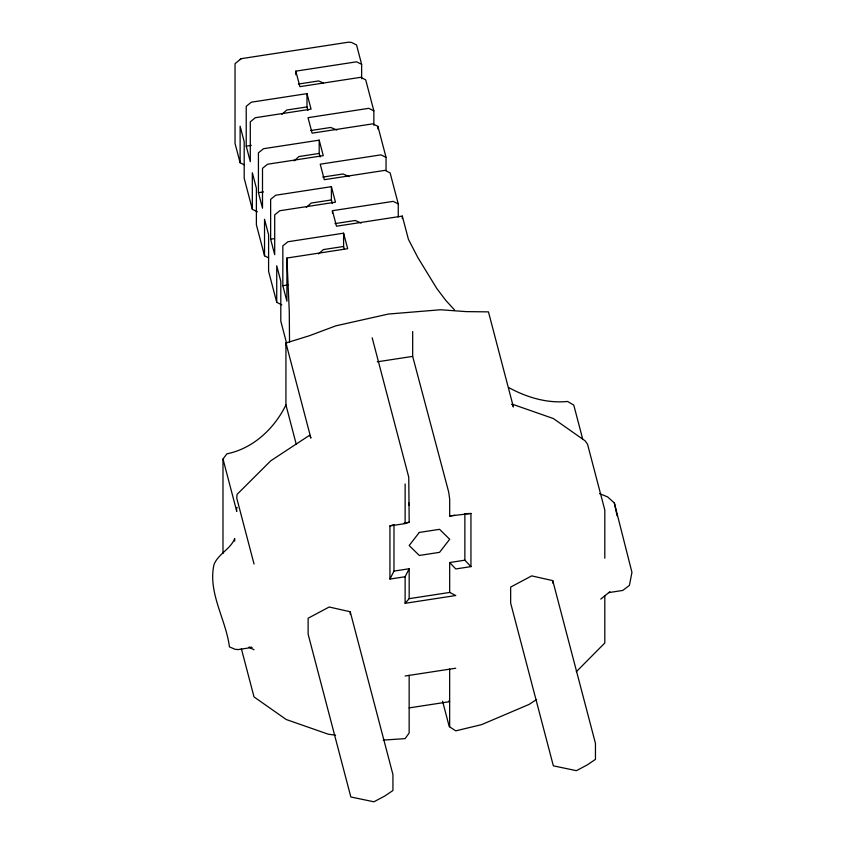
<?xml version="1.0" encoding="UTF-8"?>
<svg xmlns="http://www.w3.org/2000/svg" width="844" height="844" viewBox="0 0 844 844"><rect width="100%" height="100%" fill="white"/><g stroke="black" fill="none" stroke-linecap="round" stroke-linejoin="round"><path stroke-width="1.27" d="M222.985 553.485L222.995 458.988L226.909 453.829C253.158 448.523 274.437 428.541 285.926 404.93L285.937 343.002L309.526 335.69L335.743 325.868L388.356 314.052L440.568 309.759L466.152 311.615L488.454 311.869L513.405 406.977L512.392 404.223L511.643 404.445M234.706 541.12L234.706 538.504C230.486 549.317 218.332 553.748 214.007 564.53C207.677 592.678 225.981 619.433 229.431 646.884L235.202 649.321L238.124 649.585L252.082 647.432L248.969 647.2L254.023 649.753M244.169 164.802L240.118 162.765L240.129 126.22L244.19 141.729L244.19 178.274L252.324 209.28L257.388 211.833M246.226 146.16L246.237 106.302L251.301 102.198L306.994 93.631L311.056 109.14L255.363 117.706L250.299 121.8L250.299 161.668L246.226 146.16L251.29 145.379M252.324 209.28L252.324 172.746L256.397 188.244L256.386 224.789L264.531 255.806L268.582 257.842M258.433 192.675L258.433 152.817L263.497 148.713L319.19 140.157L323.263 155.655L267.569 164.221L262.505 168.325L262.495 208.183L258.433 192.675L263.497 191.904M264.531 255.806L264.531 219.261L268.603 234.769L268.592 271.304L276.726 302.321L281.791 304.863M270.639 239.2L270.639 199.332L275.703 195.228L331.397 186.672L335.469 202.18L279.775 210.736L274.711 214.84L274.701 254.698L270.639 239.2L274.427 238.609M276.726 302.321L276.737 265.776L280.799 281.284L280.799 321.153L286.58 343.181M282.835 285.715L282.846 245.847L287.909 241.753L343.603 233.187L347.665 248.695L286.907 258.032L286.907 301.224L282.835 285.715L287.899 284.934M295.822 74.778L295.822 71.149L356.579 61.812L361.643 64.355L361.643 78.714M307.923 110.501L306.984 106.924L306.994 93.631M320.129 157.016L319.19 153.439L319.19 140.157M332.336 203.541L331.397 199.954L331.397 186.672M332.43 213.121L332.43 210.705L393.188 201.368L398.252 203.91L398.252 216.961M344.225 248.864L343.603 246.48L343.603 233.187M350.218 614.21L350.228 611.752L329.181 607.015L308.134 618.219L308.123 634.171L350.84 796.979L373.924 801.8L384.843 795.987L392.935 790.511L392.935 774.56L350.228 611.752M373.85 125.228L373.85 110.88L365.716 79.864L360.652 77.321L299.894 86.658L295.822 71.149M377.912 128.995L377.912 126.378L372.858 123.836L312.101 133.173L308.028 117.675L368.786 108.327L373.85 110.88M386.046 170.446L386.056 157.395L377.912 126.378M389.939 579.068L389.949 525.918L393.99 524.588L393.979 571.093L389.939 579.068L405.131 576.737L409.171 568.761L393.979 571.093M402.324 218.67L402.324 216.096L336.503 226.213L332.43 210.705M405.12 603.312L409.171 598.66L449.673 592.435L455.749 595.526L405.12 603.312L405.131 576.737M389.949 525.918L405.131 523.586L405.141 483.939M409.161 675.263L409.15 733.025L405.099 738.627L383.187 740.104M409.171 598.66L409.171 568.761M405.131 523.586L409.182 522.257L408.76 477.24L372.172 337.779M470.941 566.619L464.865 560.194L449.673 562.537L455.76 568.951L470.941 566.619L470.952 513.468L449.683 516.022L449.683 499.142L448.67 491.989L412.674 356.379L412.684 331.544M449.652 726.8L449.662 669.039M449.673 592.435L449.673 562.537M464.865 560.194L464.875 513.69L470.952 513.468M552.746 583.077L552.746 580.619L531.699 575.882L510.652 587.086L510.652 603.038L553.358 765.846L576.441 770.667L587.361 764.854L595.453 759.378L595.463 743.427L552.746 580.619M604.81 595.822L604.8 643.001L576.294 671.75M604.81 558.232L604.821 510.114L587.529 444.218L585.156 440.853L553.369 418.55L512.392 404.223M289.534 342.168L289.27 311.236L286.907 258.032M281.917 114.341L286.738 110.036L306.984 106.924M294.113 160.856L298.934 156.551L319.19 153.439M306.319 207.371L311.141 203.066L331.397 199.954M318.526 253.886L323.347 249.592L343.603 246.48M240.107 59.555L241.194 58.679L348.382 42.2L351.494 42.432L356.558 44.975L361.643 64.355M241.194 58.679L235.043 63.659L235.033 143.385L240.118 162.765M600.759 599.103L609.874 591.728M536.657 699.444L529.125 704.402L481.513 724.658L455.739 730.851L449.23 726.578L442.583 701.227M298.354 84.052L318.61 80.94L323.4 82.997M310.56 130.567L330.806 127.455L336.809 130.029M322.767 177.092L343.012 173.98L349.005 176.554M334.962 223.607L355.218 220.495L361.211 223.069M377.236 361.823L412.674 356.379M404.118 523.027L409.182 522.257M449.683 516.022L454.747 515.251M608.788 592.604L622.745 590.452L629.402 585.398L631.945 572.39L614.358 502.982L607.638 496.916L599.514 493.613M405.109 676.002L455.739 668.226M409.15 707.894L449.662 701.67L448.639 701.069M335.574 735.198L328.147 734.164L286.2 719.499L254.023 696.922L241.384 648.762M386.056 157.395L380.992 154.853L320.235 164.19L324.296 179.698L385.054 170.351L390.118 172.904L398.252 203.91M508.827 387.607C526.635 397.355 547.112 403.537 567.558 401.459L573.772 405.067L582.613 438.774M454.547 309.959L445.906 300.527L436.833 288.553L417.949 257.726L408.422 239.358L402.324 216.096M285.926 404.93L296.223 444.176M254.044 564.035L236.753 498.139L237.09 494.362L270.787 460.771L309.126 435.578L309.864 435.356L310.887 438.11L285.937 343.002L286.506 346.019M222.995 458.988L236.753 511.432A10.328 7.912 0 0 1 237.09 507.339M614.358 502.982L617.101 515.821M408.844 502.982L409.182 505.366M419.299 532.437L409.171 545.509L419.299 555.457L439.555 552.345L449.683 539.284L439.555 529.325L419.299 532.437"/></g></svg>
